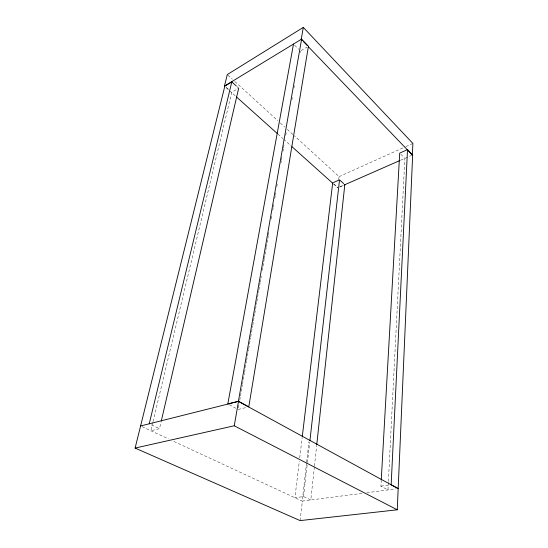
<?xml version="1.0" encoding="UTF-8"?>
<svg xmlns="http://www.w3.org/2000/svg" width="548" height="548" viewBox="0 0 548 548"><rect width="100%" height="100%" fill="white"/><g stroke="black" fill="none" stroke-linecap="round" stroke-linejoin="round"><path stroke-width="0.41" stroke-dasharray="2.74 2.06" d="M388.347 482.247L387.957 489.933L380.908 486.151L381.196 481.028M388.388 481.391L404.869 158.399L400.855 154.283M314.367 466.828L310.791 499.982L303.558 496.57L294.934 497.735L299.311 461.245M314.456 465.978L316.662 445.579M338.719 179.826L339.082 176.641L294.242 135.698M306.551 462.882L302.181 501.105L363.406 493.179M306.647 462.033L308.976 441.647M300.133 520.6L302.352 501.187L172.325 440.722M303.558 496.57L307.318 463.45M307.414 462.601L309.73 442.222M299.722 457.854L302.16 437.482M238.449 407.767L239.181 403.554M239.764 400.177L240.353 396.807M240.497 395.964L242.401 385.004M242.545 384.155L244.449 373.195M244.593 372.352L246.497 361.385M246.641 360.543L248.545 349.583M248.689 348.74L250.594 337.774M250.737 336.931L252.642 325.971M252.792 325.128L253.375 321.751M253.519 320.909L254.69 314.162M254.841 313.319L255.423 309.949M255.567 309.106L256.738 302.359M256.889 301.516L257.471 298.139M257.622 297.297L258.786 290.55M258.937 289.707L259.519 286.337M259.67 285.494L260.108 282.96M260.252 282.117L260.841 278.747M260.985 277.905L261.28 276.219M262.3 270.315L262.889 266.938M263.033 266.095L263.615 262.725M263.766 261.882L264.204 259.348M264.348 258.505L264.937 255.135M265.081 254.293L265.664 250.916M265.814 250.073L266.253 247.545M266.397 246.703L266.986 243.326M267.129 242.483L267.719 239.113M267.862 238.27L268.301 235.736M268.445 234.893L269.034 231.523M271.226 218.871L271.815 215.501M272.692 210.439L273.13 207.911M273.274 207.069L273.863 203.692M274.74 198.636L275.178 196.102M275.322 195.259L275.911 191.889M276.788 186.827L277.226 184.299M280.884 163.215L281.323 160.687M281.473 159.845L282.056 156.468M282.932 151.406L283.371 148.878M283.522 148.035L284.104 144.665M285.714 135.383L286.152 132.856M291.858 99.969L292.296 97.434M293.906 88.159L294.351 85.632M300.057 52.745L300.345 51.06M152.851 422.426L150.864 430.742L159.509 428.652L161.057 421.994M153.05 421.597L231.736 92.317L238.003 88.571M301.085 50.615L306.962 47.101M339.082 176.641L405.116 146.939M405.897 146.59L412.884 143.446M339.507 186.984L344.822 184.649M340.137 186.772L343.247 185.409M400.725 160.16L411.603 155.385M238.154 409.459L246.319 407.479M380.908 486.151L390.361 484.87M366.797 492.734L395.807 488.905M142.062 426.652L168.455 438.927M151.426 424.844L159.509 428.652M229.29 404.698L236.681 408.664M226.098 87.262L228.605 89.509M333.869 183.95L337.993 187.649M226.338 87.831L228.886 90.119M229.523 90.687L235.887 96.4M277.932 134.102L283.028 138.671M283.665 139.24L291.31 146.097M333.348 183.799L337.808 187.8M236.825 86.44L238.702 88.153M227.92 75.158L232.345 79.193M234.866 81.501L277.815 120.711M280.343 123.012L284.768 127.054M287.289 129.355L293.605 135.123M294.653 45.217L298.639 49.306"/><path stroke-width="0.82" d="M236.195 85.872L231.818 81.892L224.844 86.139L135.116 448.072L300.133 520.6L397.259 509.798L412.651 154.981L407.513 149.625L391.149 484.768L398.163 488.597M381.244 480.178L399.711 153.104L406.732 149.974M316.751 444.729L344.822 184.649M309.921 440.524L339.534 179.84L343.651 183.58M302.263 436.633L332.691 182.895M135.116 448.072L234.243 425.775L238.49 401.41L398.177 488.624M238.435 401.239L301.606 39.114L308.428 46.224L248.771 406.89L238.435 401.239L227.817 403.91L293.509 44.046M308.319 46.683L412.377 155.043L412.884 143.446L303.297 27.4L301.222 39.292L302.4 40.525M161.249 421.159L238.702 88.153M149.227 423.803L231.818 81.892M303.297 27.4L227.29 74.576L224.427 86.118L301.606 39.114M333.451 182.553L338.774 180.176M344.021 185.066L399.951 160.502M140.596 425.967L238.49 401.41M234.243 425.775L397.259 509.798M236.524 96.969L277.295 133.534M291.947 146.672L332.711 183.231M303.585 41.758L307.133 45.45"/></g></svg>
